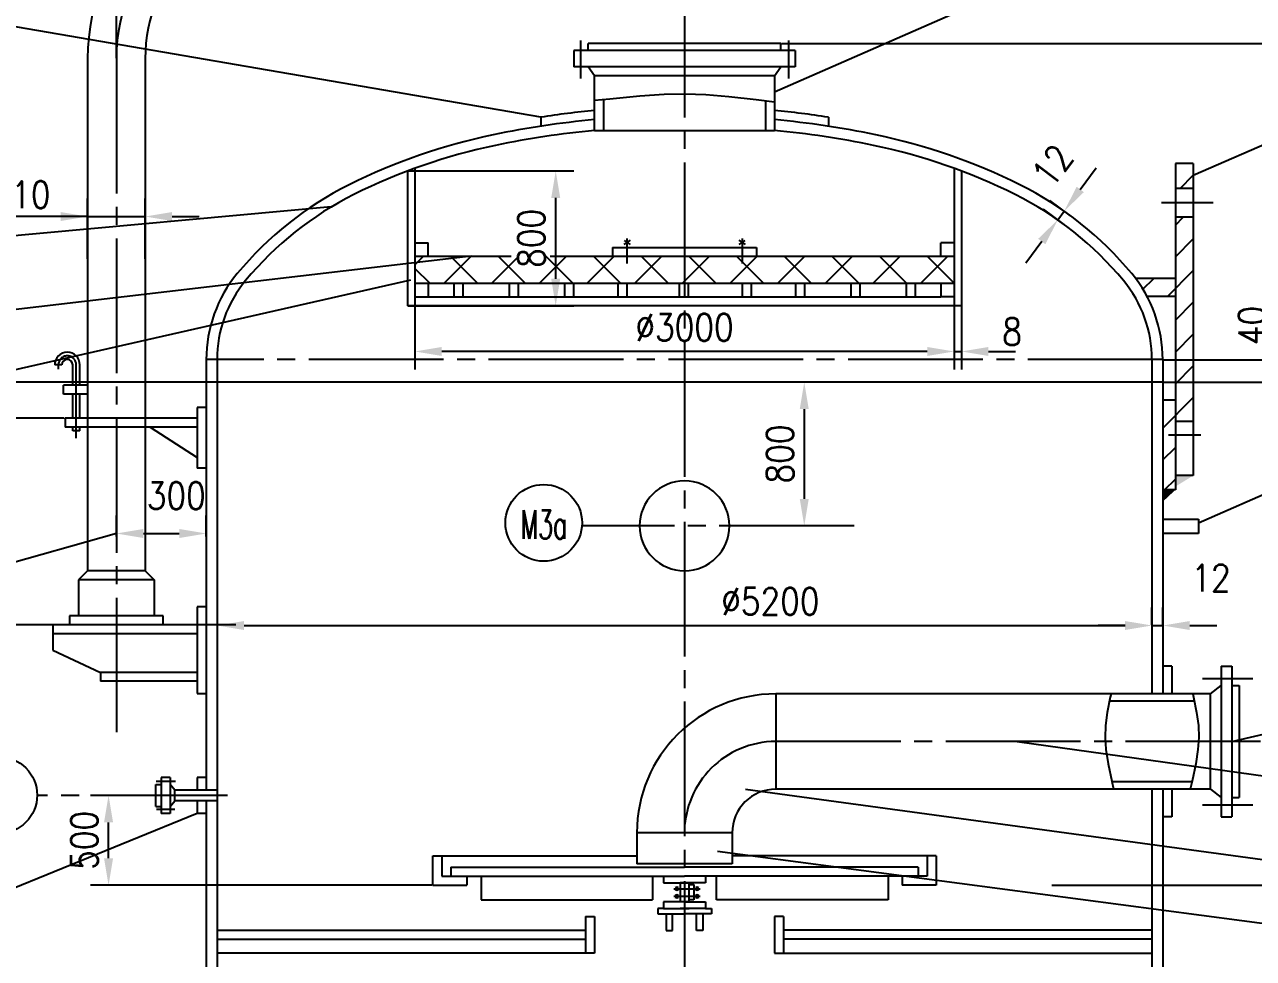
# Model space of a CAD drawing. Extents: x -42 to 819, y -365 to 844.
# Drawn here: x 86.5 to 223.2, y 633.7 to 737.6 of the extents above; entities that cross this region are included whole.
import ezdxf
from ezdxf.enums import TextEntityAlignment as Align

# ---------------------------------------------------------------- set-up
doc = ezdxf.new("R2010")
doc.units = 0
doc.header["$MEASUREMENT"] = 0
doc.linetypes.add('CENTER', pattern=[20, 15, -1.5, 2, -1.5])
doc.layers.get('0').update_dxf_attribs({"linetype": 'CONTINUOUS'})
doc.layers.get('DEFPOINTS').update_dxf_attribs({"linetype": 'CONTINUOUS'})
for name, color, linetype in [('1', 2, 'CONTINUOUS'), ('2', 1, 'CONTINUOUS'), ('3', 3, 'CENTER'), ('DIM', 4, 'CONTINUOUS')]:
    doc.layers.add(name, color=color, linetype=linetype)
doc.styles.add('SBHZ', font='ROMANS', dxfattribs={"width": 0.85, "bigfont": 'SBTXT'})
doc.dimstyles.get("Standard").update_dxf_attribs({"dimtxt": 3, "dimasz": 3, "dimexe": 2, "dimexo": 0.0625, "dimgap": 1.2, "dimtad": 1, "dimdec": 4, "dimzin": 0, "dimdsep": 46, "dimtxsty": 'SBHZ', "dimcen": 0.09, "dimadec": 0, "dimazin": 0, "dimtfac": 1, "dimtdec": 4, "dimtmove": 2, "dimatfit": 3, "dimfxl": 0, "dimtolj": 1, "dimtzin": 0, "dimarcsym": 0})

# ---------------------------------------------------------------- blocks, each defined once
blk = doc.blocks.new('*D128')
at = {"color": 0, "linetype": 'ByBlock'}
for p, q in [((147.04, 735.5), (259.54, 735.5)), ((257.54, -209.76), (257.54, 732.5)), ((191.42, -212.76), (259.54, -212.76))]:
    blk.add_line(p, q, dxfattribs=at)
for points in [[(257.04, 732.5), (258.04, 732.5), (257.54, 735.5)], [(257.04, -209.76), (258.04, -209.76), (257.54, -212.76)]]:
    blk.add_solid(points, dxfattribs=at)
at = {"layer": 'DEFPOINTS', "color": 0, "linetype": 'ByBlock'}
for p in [(146.97, 735.5), (257.54, 735.5), (191.36, -212.76)]:
    blk.add_point(p, dxfattribs=at)
at = {"color": 0, "linetype": 'ByBlock', "insert": (254.84, 261.37), "char_height": 3, "attachment_point": 5, "rotation": 90, "style": 'SBHZ'}
blk.add_mtext('\\A1;~68300', dxfattribs=at)
blk = doc.blocks.new('*D74')
at = {"color": 0, "linetype": 'ByBlock'}
for p, q in [((267.62, 637.01), (330.8, 637.01)), ((328.8, -180.54), (328.8, 634.01)), ((267.62, -183.54), (330.8, -183.54))]:
    blk.add_line(p, q, dxfattribs=at)
for points in [[(328.3, 634.01), (329.3, 634.01), (328.8, 637.01)], [(328.3, -180.54), (329.3, -180.54), (328.8, -183.54)]]:
    blk.add_solid(points, dxfattribs=at)
at = {"layer": 'DEFPOINTS', "color": 0, "linetype": 'ByBlock'}
for p in [(267.56, 637.01), (328.8, 637.01), (267.56, -183.54)]:
    blk.add_point(p, dxfattribs=at)
at = {"color": 0, "linetype": 'ByBlock', "insert": (326.1, 226.74), "char_height": 3, "attachment_point": 5, "rotation": 90, "style": 'SBHZ'}
blk.add_mtext('\\A1;62100', dxfattribs=at)
blk = doc.blocks.new('*D113')
at = {"color": 0, "linetype": 'ByBlock'}
for p, q in [((84.26, 676.58), (84.26, 668.71)), ((188.26, 676.58), (188.26, 668.71)), ((87.26, 670.71), (185.26, 670.71))]:
    blk.add_line(p, q, dxfattribs=at)
for points in [[(87.26, 671.21), (87.26, 670.21), (84.26, 670.71)], [(185.26, 671.21), (185.26, 670.21), (188.26, 670.71)]]:
    blk.add_solid(points, dxfattribs=at)
at = {"layer": 'DEFPOINTS', "color": 0, "linetype": 'ByBlock'}
for p in [(84.26, 676.65), (188.26, 676.65), (188.26, 670.71)]:
    blk.add_point(p, dxfattribs=at)
at = {"color": 0, "linetype": 'ByBlock', "insert": (145.81, 673.41), "char_height": 3, "attachment_point": 5, "style": 'SBHZ'}
blk.add_mtext('\\A1;∅5200', dxfattribs=at)
blk = doc.blocks.new('*D87')
at = {"color": 0, "linetype": 'ByBlock'}
for p, q in [((145.34, 710.21), (127.62, 710.21)), ((129.62, 690.21), (129.62, 707.21)), ((144.05, 687.21), (127.62, 687.21))]:
    blk.add_line(p, q, dxfattribs=at)
for points in [[(129.12, 707.21), (130.12, 707.21), (129.62, 710.21)], [(129.12, 690.21), (130.12, 690.21), (129.62, 687.21)]]:
    blk.add_solid(points, dxfattribs=at)
at = {"layer": 'DEFPOINTS', "color": 0, "linetype": 'ByBlock'}
for p in [(129.62, 710.21), (145.4, 710.21), (144.11, 687.21)]:
    blk.add_point(p, dxfattribs=at)
at = {"color": 0, "linetype": 'ByBlock', "insert": (126.92, 698.71), "char_height": 3, "attachment_point": 5, "rotation": 90, "style": 'SBHZ'}
blk.add_mtext('\\A1;1250', dxfattribs=at)
blk = doc.blocks.new('*D86')
at = {"color": 0, "linetype": 'ByBlock'}
for p, q in [((129.62, 709.21), (129.62, 712.21)), ((162.46, 706.21), (127.62, 706.21)), ((129.62, 702.21), (129.62, 706.21)), ((129.62, 702.21), (129.62, 706.21)), ((124.96, 702.21), (131.62, 702.21)), ((129.62, 699.21), (129.62, 696.21))]:
    blk.add_line(p, q, dxfattribs=at)
for points in [[(129.12, 709.21), (130.12, 709.21), (129.62, 706.21)], [(129.12, 699.21), (130.12, 699.21), (129.62, 702.21)]]:
    blk.add_solid(points, dxfattribs=at)
at = {"layer": 'DEFPOINTS', "color": 0, "linetype": 'ByBlock'}
for p in [(129.62, 706.21), (162.52, 706.21), (124.89, 702.21)]:
    blk.add_point(p, dxfattribs=at)
at = {"color": 0, "linetype": 'ByBlock', "insert": (125.34, 709.3), "char_height": 3, "attachment_point": 5, "rotation": 90, "style": 'SBHZ'}
blk.add_mtext('\\A1;200', dxfattribs=at)
blk = doc.blocks.new('*D83')
at = {"color": 0, "linetype": 'ByBlock'}
for p, q in [((168.15, 770.21), (118.58, 770.21)), ((120.58, 690.21), (120.58, 767.21)), ((144.05, 687.21), (118.58, 687.21))]:
    blk.add_line(p, q, dxfattribs=at)
for points in [[(120.08, 767.21), (121.08, 767.21), (120.58, 770.21)], [(120.08, 690.21), (121.08, 690.21), (120.58, 687.21)]]:
    blk.add_solid(points, dxfattribs=at)
at = {"layer": 'DEFPOINTS', "color": 0, "linetype": 'ByBlock'}
for p in [(120.58, 770.21), (168.21, 770.21), (144.11, 687.21)]:
    blk.add_point(p, dxfattribs=at)
at = {"color": 0, "linetype": 'ByBlock', "insert": (117.88, 728.71), "char_height": 3, "attachment_point": 5, "rotation": 90, "style": 'SBHZ'}
blk.add_mtext('\\A1;4250', dxfattribs=at)
blk = doc.blocks.new('*D112')
at = {"color": 0, "linetype": 'ByBlock'}
for p, q in [((69.86, 711.51), (69.86, 718.23)), ((76.26, 711.51), (76.26, 718.23)), ((66.86, 716.23), (63.86, 716.23)), ((69.86, 716.23), (76.26, 716.23)), ((69.86, 716.23), (76.26, 716.23)), ((79.26, 716.23), (82.26, 716.23))]:
    blk.add_line(p, q, dxfattribs=at)
for points in [[(66.86, 716.73), (66.86, 715.73), (69.86, 716.23)], [(79.26, 716.73), (79.26, 715.73), (76.26, 716.23)]]:
    blk.add_solid(points, dxfattribs=at)
at = {"layer": 'DEFPOINTS', "color": 0, "linetype": 'ByBlock'}
for p in [(76.26, 716.23), (69.86, 711.45), (76.26, 711.45)]:
    blk.add_point(p, dxfattribs=at)
at = {"color": 0, "linetype": 'ByBlock', "insert": (58.08, 718.67), "char_height": 3, "attachment_point": 5, "style": 'SBHZ'}
blk.add_mtext('\\A1;∅219X10', dxfattribs=at)
blk = doc.blocks.new('*D123')
at = {"color": 0, "linetype": 'ByBlock'}
for p, q in [((73.02, 651.8), (70.19, 651.8)), ((72.19, 644.8), (72.19, 648.8)), ((108.2, 641.8), (70.19, 641.8))]:
    blk.add_line(p, q, dxfattribs=at)
for points in [[(71.69, 648.8), (72.69, 648.8), (72.19, 651.8)], [(71.69, 644.8), (72.69, 644.8), (72.19, 641.8)]]:
    blk.add_solid(points, dxfattribs=at)
at = {"layer": 'DEFPOINTS', "color": 0, "linetype": 'ByBlock'}
for p in [(72.19, 651.8), (73.08, 651.8), (108.26, 641.8)]:
    blk.add_point(p, dxfattribs=at)
at = {"color": 0, "linetype": 'ByBlock', "insert": (69.49, 646.8), "char_height": 3, "attachment_point": 5, "rotation": 90, "style": 'SBHZ'}
blk.add_mtext('\\A1;500', dxfattribs=at)
blk = doc.blocks.new('*D85')
at = {"color": 0, "linetype": 'ByBlock'}
for p, q in [((151.16, 689.04), (151.16, 691.36)), ((161.16, 689.04), (161.16, 691.36)), ((154.16, 689.36), (158.16, 689.36))]:
    blk.add_line(p, q, dxfattribs=at)
for points in [[(154.16, 689.86), (154.16, 688.86), (151.16, 689.36)], [(158.16, 689.86), (158.16, 688.86), (161.16, 689.36)]]:
    blk.add_solid(points, dxfattribs=at)
at = {"layer": 'DEFPOINTS', "color": 0, "linetype": 'ByBlock'}
for p in [(151.16, 688.98), (161.16, 689.36), (161.16, 688.98)]:
    blk.add_point(p, dxfattribs=at)
at = {"color": 0, "linetype": 'ByBlock', "insert": (157.82, 693.56), "char_height": 3, "attachment_point": 5, "style": 'SBHZ'}
blk.add_mtext('\\A1;300', dxfattribs=at)
blk = doc.blocks.new('*D84')
at = {"color": 0, "linetype": 'ByBlock'}
for p, q in [((151.16, 750.27), (151.16, 785.07)), ((191.16, 776.83), (191.16, 785.07)), ((154.16, 783.07), (188.16, 783.07))]:
    blk.add_line(p, q, dxfattribs=at)
for points in [[(154.16, 783.57), (154.16, 782.57), (151.16, 783.07)], [(188.16, 783.57), (188.16, 782.57), (191.16, 783.07)]]:
    blk.add_solid(points, dxfattribs=at)
at = {"layer": 'DEFPOINTS', "color": 0, "linetype": 'ByBlock'}
for p in [(191.16, 783.07), (191.16, 776.76), (151.16, 750.21)]:
    blk.add_point(p, dxfattribs=at)
at = {"color": 0, "linetype": 'ByBlock', "insert": (171.16, 785.77), "char_height": 3, "attachment_point": 5, "style": 'SBHZ'}
blk.add_mtext('\\A1;2000', dxfattribs=at)
blk = doc.blocks.new('*D73')
at = {"color": 0, "linetype": 'ByBlock'}
for p, q in [((204.83, 697.8), (260.08, 697.8)), ((258.08, 441.6), (258.08, 694.8)), ((204.83, 438.6), (260.08, 438.6))]:
    blk.add_line(p, q, dxfattribs=at)
for points in [[(257.58, 694.8), (258.58, 694.8), (258.08, 697.8)], [(257.58, 441.6), (258.58, 441.6), (258.08, 438.6)]]:
    blk.add_solid(points, dxfattribs=at)
at = {"layer": 'DEFPOINTS', "color": 0, "linetype": 'ByBlock'}
for p in [(204.77, 697.8), (258.08, 697.8), (204.77, 438.6)]:
    blk.add_point(p, dxfattribs=at)
at = {"color": 0, "linetype": 'ByBlock', "insert": (254.59, 568.2), "char_height": 3, "attachment_point": 5, "rotation": 90, "style": 'SBHZ'}
blk.add_mtext('\\A1;13000 (t=12)', dxfattribs=at)
blk = doc.blocks.new('*D126')
at = {"color": 0, "linetype": 'ByBlock'}
for p, q in [((177.12, 641.8), (216.92, 641.8)), ((214.92, 452.8), (214.92, 638.8)), ((164.32, 449.8), (216.92, 449.8))]:
    blk.add_line(p, q, dxfattribs=at)
for points in [[(214.42, 638.8), (215.42, 638.8), (214.92, 641.8)], [(214.42, 452.8), (215.42, 452.8), (214.92, 449.8)]]:
    blk.add_solid(points, dxfattribs=at)
at = {"layer": 'DEFPOINTS', "color": 0, "linetype": 'ByBlock'}
for p in [(177.06, 641.8), (214.92, 641.8), (164.26, 449.8)]:
    blk.add_point(p, dxfattribs=at)
at = {"color": 0, "linetype": 'ByBlock', "insert": (211.44, 545.8), "char_height": 3, "attachment_point": 5, "rotation": 90, "style": 'SBHZ'}
blk.add_mtext('\\A1;32X300(=9600)', dxfattribs=at)
blk = doc.blocks.new('*D98')
at = {"color": 0, "linetype": 'ByBlock'}
for p, q in [((203.57, 670.77), (203.57, 672.71)), ((204.77, 670.77), (204.77, 672.71)), ((200.57, 670.71), (197.57, 670.71)), ((203.57, 670.71), (204.77, 670.71)), ((203.57, 670.71), (204.77, 670.71)), ((207.77, 670.71), (210.77, 670.71))]:
    blk.add_line(p, q, dxfattribs=at)
for points in [[(200.57, 671.21), (200.57, 670.21), (203.57, 670.71)], [(207.77, 671.21), (207.77, 670.21), (204.77, 670.71)]]:
    blk.add_solid(points, dxfattribs=at)
at = {"layer": 'DEFPOINTS', "color": 0, "linetype": 'ByBlock'}
for p in [(203.57, 670.71), (204.77, 670.71), (204.77, 670.71)]:
    blk.add_point(p, dxfattribs=at)
at = {"color": 0, "linetype": 'ByBlock', "insert": (210.13, 676.01), "char_height": 3, "attachment_point": 5, "style": 'SBHZ'}
blk.add_mtext('\\A1;12', dxfattribs=at)
blk = doc.blocks.new('*D76')
at = {"color": 0, "linetype": 'ByBlock'}
for p, q in [((225.14, 674.71), (295.02, 674.71)), ((293.02, 640.01), (293.02, 671.71)), ((267.62, 637.01), (295.02, 637.01))]:
    blk.add_line(p, q, dxfattribs=at)
for points in [[(292.52, 671.71), (293.52, 671.71), (293.02, 674.71)], [(292.52, 640.01), (293.52, 640.01), (293.02, 637.01)]]:
    blk.add_solid(points, dxfattribs=at)
at = {"layer": 'DEFPOINTS', "color": 0, "linetype": 'ByBlock'}
for p in [(225.07, 674.71), (293.02, 674.71), (267.56, 637.01)]:
    blk.add_point(p, dxfattribs=at)
at = {"color": 0, "linetype": 'ByBlock', "insert": (290.32, 655.86), "char_height": 3, "attachment_point": 5, "rotation": 90, "style": 'SBHZ'}
blk.add_mtext('\\A1;1700', dxfattribs=at)
blk = doc.blocks.new('*D99')
at = {"color": 0, "linetype": 'ByBlock'}
for p, q in [((195.59, 719.24), (197.37, 721.65)), ((194.51, 716.31), (192.2, 718.02)), ((193.79, 715.35), (191.49, 717.05)), ((193.09, 715.86), (193.81, 716.83)), ((193.09, 715.86), (193.81, 716.83)), ((191.31, 713.45), (189.53, 711.04))]:
    blk.add_line(p, q, dxfattribs=at)
for points in [[(195.19, 719.54), (195.99, 718.94), (193.81, 716.83)], [(190.91, 713.75), (191.71, 713.15), (193.09, 715.86)]]:
    blk.add_solid(points, dxfattribs=at)
at = {"layer": 'DEFPOINTS', "color": 0, "linetype": 'ByBlock'}
for p in [(193.81, 716.83), (193.84, 715.31), (194.56, 716.27)]:
    blk.add_point(p, dxfattribs=at)
at = {"color": 0, "linetype": 'ByBlock', "insert": (192.53, 721.9), "char_height": 3, "attachment_point": 5, "rotation": 53.5146, "style": 'SBHZ'}
blk.add_mtext('\\A1;12', dxfattribs=at)
blk = doc.blocks.new('*D71')
at = {"color": 0, "linetype": 'ByBlock'}
for p, q in [((179.98, 697.8), (162.89, 697.8)), ((164.89, 694.8), (164.89, 684.8)), ((164.82, 681.8), (162.89, 681.8))]:
    blk.add_line(p, q, dxfattribs=at)
for points in [[(164.39, 694.8), (165.39, 694.8), (164.89, 697.8)], [(164.39, 684.8), (165.39, 684.8), (164.89, 681.8)]]:
    blk.add_solid(points, dxfattribs=at)
at = {"layer": 'DEFPOINTS', "color": 0, "linetype": 'ByBlock'}
for p in [(180.04, 697.8), (164.89, 681.8), (164.89, 681.8)]:
    blk.add_point(p, dxfattribs=at)
at = {"color": 0, "linetype": 'ByBlock', "insert": (162.19, 689.8), "char_height": 3, "attachment_point": 5, "rotation": 90, "style": 'SBHZ'}
blk.add_mtext('\\A1;800', dxfattribs=at)
blk = doc.blocks.new('*D72')
at = {"color": 0, "linetype": 'ByBlock'}
for p, q in [((267.62, 637.01), (295.02, 637.01)), ((293.02, 634.01), (293.02, 600.01)), ((292.96, 597.01), (291.02, 597.01))]:
    blk.add_line(p, q, dxfattribs=at)
for points in [[(292.52, 634.01), (293.52, 634.01), (293.02, 637.01)], [(292.52, 600.01), (293.52, 600.01), (293.02, 597.01)]]:
    blk.add_solid(points, dxfattribs=at)
at = {"layer": 'DEFPOINTS', "color": 0, "linetype": 'ByBlock'}
for p in [(267.56, 637.01), (293.02, 597.01), (293.02, 597.01)]:
    blk.add_point(p, dxfattribs=at)
at = {"color": 0, "linetype": 'ByBlock', "insert": (290.32, 617.01), "char_height": 3, "attachment_point": 5, "rotation": 90, "style": 'SBHZ'}
blk.add_mtext('\\A1;2000', dxfattribs=at)
blk = doc.blocks.new('*D70')
at = {"color": 0, "linetype": 'ByBlock'}
for p, q in [((289.11, 597.01), (295.02, 597.01)), ((293.02, 584.01), (293.02, 594.01)), ((266.42, 581.01), (295.02, 581.01))]:
    blk.add_line(p, q, dxfattribs=at)
for points in [[(292.52, 594.01), (293.52, 594.01), (293.02, 597.01)], [(292.52, 584.01), (293.52, 584.01), (293.02, 581.01)]]:
    blk.add_solid(points, dxfattribs=at)
at = {"layer": 'DEFPOINTS', "color": 0, "linetype": 'ByBlock'}
for p in [(289.04, 597.01), (293.02, 597.01), (266.36, 581.01)]:
    blk.add_point(p, dxfattribs=at)
at = {"color": 0, "linetype": 'ByBlock', "insert": (290.32, 589.01), "char_height": 3, "attachment_point": 5, "rotation": 90, "style": 'SBHZ'}
blk.add_mtext('\\A1;800', dxfattribs=at)
blk = doc.blocks.new('*D75')
at = {"color": 0, "linetype": 'ByBlock'}
for p, q in [((280.44, 642.51), (280.44, 645.51)), ((267.62, 639.51), (282.44, 639.51)), ((280.44, 637.01), (280.44, 639.51)), ((280.44, 637.01), (280.44, 639.51)), ((267.62, 637.01), (282.44, 637.01)), ((280.44, 634.01), (280.44, 631.01))]:
    blk.add_line(p, q, dxfattribs=at)
for points in [[(279.94, 642.51), (280.94, 642.51), (280.44, 639.51)], [(279.94, 634.01), (280.94, 634.01), (280.44, 637.01)]]:
    blk.add_solid(points, dxfattribs=at)
at = {"layer": 'DEFPOINTS', "color": 0, "linetype": 'ByBlock'}
for p in [(267.56, 639.51), (280.44, 639.51), (267.56, 637.01)]:
    blk.add_point(p, dxfattribs=at)
at = {"color": 0, "linetype": 'ByBlock', "insert": (277.49, 643.31), "char_height": 3, "attachment_point": 5, "rotation": 90, "style": 'SBHZ'}
blk.add_mtext('\\A1;40', dxfattribs=at)
blk = doc.blocks.new('*D114')
at = {"color": 0, "linetype": 'ByBlock'}
for p, q in [((106.26, 706.24), (106.26, 699.21)), ((166.26, 706.24), (166.26, 699.21)), ((163.26, 701.21), (109.26, 701.21))]:
    blk.add_line(p, q, dxfattribs=at)
for points in [[(109.26, 701.71), (109.26, 700.71), (106.26, 701.21)], [(163.26, 701.71), (163.26, 700.71), (166.26, 701.21)]]:
    blk.add_solid(points, dxfattribs=at)
at = {"layer": 'DEFPOINTS', "color": 0, "linetype": 'ByBlock'}
for p in [(106.26, 706.3), (166.26, 706.3), (106.26, 701.21)]:
    blk.add_point(p, dxfattribs=at)
at = {"color": 0, "linetype": 'ByBlock', "insert": (136.26, 703.91), "char_height": 3, "attachment_point": 5, "style": 'SBHZ'}
blk.add_mtext('\\A1;∅3000', dxfattribs=at)
blk = doc.blocks.new('*D115')
at = {"color": 0, "linetype": 'ByBlock'}
for p, q in [((166.26, 706.24), (166.26, 699.21)), ((167.06, 706.24), (167.06, 699.21)), ((163.26, 701.21), (160.26, 701.21)), ((166.26, 701.21), (167.06, 701.21)), ((166.26, 701.21), (167.06, 701.21)), ((170.06, 701.21), (173.06, 701.21))]:
    blk.add_line(p, q, dxfattribs=at)
for points in [[(163.26, 701.71), (163.26, 700.71), (166.26, 701.21)], [(170.06, 701.71), (170.06, 700.71), (167.06, 701.21)]]:
    blk.add_solid(points, dxfattribs=at)
at = {"layer": 'DEFPOINTS', "color": 0, "linetype": 'ByBlock'}
for p in [(166.26, 706.3), (167.06, 706.3), (167.06, 701.21)]:
    blk.add_point(p, dxfattribs=at)
at = {"color": 0, "linetype": 'ByBlock', "insert": (172.7, 703.4), "char_height": 3, "attachment_point": 5, "style": 'SBHZ'}
blk.add_mtext('\\A1;8', dxfattribs=at)
blk = doc.blocks.new('*D121')
at = {"color": 0, "linetype": 'ByBlock'}
for p, q in [((105.52, 721.3), (123.93, 721.3)), ((121.93, 709.3), (121.93, 718.3)), ((105.52, 706.3), (123.93, 706.3))]:
    blk.add_line(p, q, dxfattribs=at)
for points in [[(121.43, 718.3), (122.43, 718.3), (121.93, 721.3)], [(121.43, 709.3), (122.43, 709.3), (121.93, 706.3)]]:
    blk.add_solid(points, dxfattribs=at)
at = {"layer": 'DEFPOINTS', "color": 0, "linetype": 'ByBlock'}
for p in [(105.46, 721.3), (121.93, 721.3), (105.46, 706.3)]:
    blk.add_point(p, dxfattribs=at)
at = {"color": 0, "linetype": 'ByBlock', "insert": (119.23, 713.8), "char_height": 3, "attachment_point": 5, "rotation": 90, "style": 'SBHZ'}
blk.add_mtext('\\A1;800', dxfattribs=at)

msp = doc.modelspace()

# ---------------------------------------------------------------- hatches: boundary and pattern name
at = {"layer": '1'}
h = msp.add_hatch(dxfattribs=at)
h.set_pattern_fill('ANSI31', color=256, scale=20, style=0)
h.set_pattern_definition([(45, (8.347, 0), (-1.767767, 1.767767), [])])
h.paths.add_polyline_path([(210.08774, 709.3404, -0.039573336), (211.36241, 707.3404), (214.51628, 707.3404), (214.51628, 709.3404)])
h.paths.add_polyline_path([(216.51628, 716.1404), (214.51628, 716.1404), (214.51628, 693.4004), (216.51628, 693.4004)])
h.paths.add_polyline_path([(216.51628, 722.1404), (214.51628, 722.1404), (214.51628, 719.3404), (216.51628, 719.3404)])
h.paths.add_polyline_path([(214.51628, 695.8004), (213.11628, 695.8004), (213.11628, 685.8004), (214.51628, 685.8004)])
h = msp.add_hatch(dxfattribs=at)
h.set_pattern_fill('ANSI37', color=256, scale=30, style=0)
h.set_pattern_definition([(45, (23.6575, 0), (-2.65165, 2.65165), []), (135, (23.6575, 0), (-2.65165, -2.65165), [])])
h.paths.add_polyline_path([(189.91628, 708.8004), (189.91628, 711.8004), (159.91628, 711.8004), (159.91628, 708.8004)])
h.paths.add_polyline_path([(159.91628, 708.8004), (159.91628, 711.8004), (129.91628, 711.8004), (129.91628, 708.8004)])

# ---------------------------------------------------------------- linework, layer by layer
for p, q in [((169.91628, 730.11602), (215.82016, 750.20674)), ((216.51628, 720.82177), (283.65595, 750.20674)), ((143.91628, 727.28472), (41.18825, 744.9335)), ((120.62173, 717.29844), (40.95548, 710.00994)), ((136.18494, 711.8004), (40.95548, 700.66776)), ((217.07969, 682.1506), (283.65595, 711.28898)), ((129.44169, 709.13762), (40.95548, 689.09598)), ((96.71628, 680.94677), (40.95548, 665.2684)), ((220.81628, 657.8004), (283.65595, 672.63599)), ((196.90518, 657.8004), (283.65595, 645.64841)), ((166.71694, 652.5004), (283.65595, 636.59023)), ((105.71628, 649.8004), (40.71337, 623.27253)), ((163.60121, 645.60542), (283.65595, 629.69526))]:
    msp.add_line(p, q, dxfattribs=at)
at = {"layer": '2'}
for p, q in [((170.63038, 735.5004), (149.20217, 735.5004)), ((149.20217, 734.7004), (149.20217, 735.5004)), ((170.63038, 734.7004), (170.63038, 735.5004)), ((172.21628, 734.7004), (147.61628, 734.7004)), ((147.61628, 734.7004), (147.61628, 732.9004)), ((172.21628, 734.7004), (172.21628, 732.9004)), ((93.51628, 733.80044), (93.51628, 689.8004)), ((99.91628, 733.80044), (99.91628, 689.8004)), ((172.21628, 732.9004), (147.61628, 732.9004)), ((149.91628, 731.9004), (149.20217, 732.9004)), ((169.91628, 731.9004), (170.63038, 732.9004)), ((169.91628, 731.9004), (149.91628, 731.9004)), ((149.91628, 725.81711), (149.91628, 731.9004)), ((169.91628, 731.9004), (169.91628, 725.81711)), ((150.91628, 729.23139), (150.91628, 725.81711)), ((168.91628, 729.07965), (168.91628, 725.81711)), ((143.91628, 727.28472), (143.91628, 726.27299)), ((175.91628, 727.28472), (175.91628, 726.27299)), ((149.91628, 725.81711), (169.91628, 725.81711)), ((214.51628, 722.1404), (214.51628, 685.8004)), ((216.51628, 722.1404), (214.51628, 722.1404)), ((216.51628, 722.1404), (216.51628, 687.4004)), ((129.11628, 721.3012), (129.11628, 706.3004)), ((129.91628, 721.59846), (129.91628, 706.3004)), ((189.91628, 721.59846), (189.91628, 706.3004)), ((190.71628, 721.3012), (190.71628, 706.3004)), ((216.51628, 719.3404), (214.51628, 719.3404)), ((216.51628, 716.1404), (214.51628, 716.1404)), ((129.91628, 714.83856), (129.91628, 706.83856)), ((129.91628, 714.3004), (129.91628, 706.3004)), ((153.88058, 713.61151), (153.17589, 713.13079)), ((165.95197, 713.61151), (166.65667, 713.13079)), ((189.91628, 714.3004), (189.91628, 706.3004)), ((129.91628, 713.3004), (131.41628, 713.3004)), ((131.41628, 711.8004), (131.41628, 713.3004)), ((151.91628, 712.8004), (151.91628, 711.8004)), ((151.91628, 712.8004), (167.91628, 712.8004)), ((153.19308, 713.54283), (153.88058, 713.13079)), ((166.63948, 713.54283), (165.95197, 713.13079)), ((167.91628, 712.8004), (167.91628, 711.8004)), ((188.41628, 711.8004), (188.41628, 713.3004)), ((189.91628, 713.3004), (188.41628, 713.3004)), ((129.91628, 711.8004), (140.64158, 711.8004)), ((144.97313, 711.8004), (189.91628, 711.8004)), ((129.91628, 708.8004), (189.91628, 708.8004)), ((131.41628, 708.8004), (131.41628, 707.3004)), ((134.25766, 708.8004), (134.25766, 707.3004)), ((135.25766, 708.8004), (135.25766, 707.3004)), ((140.41628, 708.8004), (140.41628, 707.3004)), ((141.41628, 708.8004), (141.41628, 707.3004)), ((146.57489, 708.8004), (146.57489, 707.3004)), ((147.57489, 708.8004), (147.57489, 707.3004)), ((152.51355, 708.8004), (152.51355, 707.3004)), ((153.51355, 708.8004), (153.51355, 707.3004)), ((159.33201, 708.8004), (159.33201, 707.3004)), ((160.33201, 708.8004), (160.33201, 707.3004)), ((166.319, 708.8004), (166.319, 707.3004)), ((167.319, 708.8004), (167.319, 707.3004)), ((172.25766, 708.8004), (172.25766, 707.3004)), ((173.25766, 708.8004), (173.25766, 707.3004)), ((178.41628, 708.8004), (178.41628, 707.3004)), ((179.41628, 708.8004), (179.41628, 707.3004)), ((184.57489, 708.8004), (184.57489, 707.3004)), ((185.57489, 708.8004), (185.57489, 707.3004)), ((188.41628, 708.8004), (188.41628, 707.3004)), ((214.51628, 709.3404), (210.08774, 709.3404)), ((129.91628, 707.3004), (131.41628, 707.3004)), ((131.41628, 707.3004), (188.41628, 707.3004)), ((189.91628, 707.3004), (188.41628, 707.3004)), ((214.51628, 707.3404), (211.36241, 707.3404)), ((190.71628, 706.3004), (129.11628, 706.3004)), ((106.71628, 700.3004), (106.71628, 652.4004)), ((107.91628, 700.3004), (107.91628, 404.6004)), ((211.91628, 700.3004), (211.91628, 663.1004)), ((213.11628, 700.3004), (213.11628, 663.1004)), ((90.65747, 699.71875), (89.85747, 699.71875)), ((91.85747, 697.46446), (91.85747, 699.71875)), ((92.65747, 697.46446), (92.65747, 699.71875)), ((93.51628, 697.46446), (90.82418, 697.46446)), ((90.82418, 696.46446), (90.82418, 697.46446)), ((213.11628, 697.8004), (106.71628, 697.8004)), ((93.51628, 696.46446), (90.82418, 696.46446)), ((91.85747, 693.8004), (91.85747, 696.46446)), ((92.65747, 693.8004), (92.65747, 696.46446)), ((214.51628, 695.8004), (213.11628, 695.8004)), ((106.71628, 694.96741), (105.71628, 694.96741)), ((105.71628, 694.96741), (105.71628, 688.21849)), ((105.71628, 693.8004), (91.01628, 693.8004)), ((91.01628, 693.8004), (91.01628, 692.8004)), ((216.51628, 693.4004), (214.51628, 693.4004)), ((105.71628, 692.8004), (91.01628, 692.8004)), ((91.85747, 692.36271), (91.85747, 692.8004)), ((92.66211, 692.36271), (91.85747, 692.36271)), ((92.65747, 692.36271), (92.65747, 692.8004)), ((93.51628, 692.8004), (93.51628, 676.8004)), ((99.91628, 692.8004), (99.91628, 676.8004)), ((100.48833, 692.8004), (105.71628, 689.39201)), ((106.71628, 688.21849), (105.71628, 688.21849)), ((216.51628, 687.4004), (214.51628, 687.4004)), ((214.51628, 685.8004), (213.11628, 685.8004)), ((213.11628, 682.53134), (217.07969, 682.53134)), ((217.07969, 682.53134), (217.07969, 680.94304)), ((217.07969, 680.94304), (213.11628, 680.94304)), ((93.51628, 676.8004), (92.51628, 675.8004)), ((99.91628, 676.8004), (93.51628, 676.8004)), ((99.91628, 676.8004), (100.91628, 675.8004)), ((100.91628, 675.8004), (92.51628, 675.8004)), ((92.51628, 675.8004), (92.51628, 671.8004)), ((100.91628, 675.8004), (100.91628, 671.8004)), ((106.71628, 672.8004), (105.71628, 672.8004)), ((105.71628, 672.8004), (105.71628, 663.13913)), ((101.91628, 671.8004), (91.51628, 671.8004)), ((91.51628, 671.8004), (91.51628, 670.8004)), ((101.91628, 670.8004), (101.91628, 671.8004)), ((105.71628, 670.8004), (89.66334, 670.8004)), ((89.66334, 670.8004), (89.66334, 667.97977)), ((105.71628, 669.8004), (89.66334, 669.8004)), ((89.66334, 667.97977), (94.95808, 665.49901)), ((214.11628, 666.2004), (213.11628, 666.2004)), ((214.11628, 666.2004), (214.11628, 663.1004)), ((219.61628, 666.2004), (220.81628, 666.2004)), ((219.61628, 666.2004), (219.61628, 649.4004)), ((220.81628, 666.2004), (220.81628, 649.4004)), ((94.95808, 665.49901), (94.95808, 664.49901)), ((105.71628, 665.49901), (94.95808, 665.49901)), ((105.71628, 664.49901), (94.95808, 664.49901)), ((105.71628, 663.13913), (106.71628, 663.13913)), ((218.41628, 663.1004), (170.07628, 663.1004)), ((170.07628, 663.1004), (170.07628, 652.5004)), ((218.41628, 663.1004), (219.61628, 664.03556)), ((218.41628, 652.5004), (218.41628, 663.1004)), ((220.81628, 664.03556), (221.61628, 664.03556)), ((221.61628, 664.03556), (221.61628, 651.56524)), ((216.63696, 662.3004), (207.1956, 662.3004)), ((102.71628, 653.8004), (101.71628, 653.8004)), ((101.71628, 653.8004), (101.71628, 649.8004)), ((102.71628, 653.8004), (102.71628, 649.8004)), ((106.71628, 653.8004), (105.71628, 653.8004)), ((105.71628, 653.8004), (105.71628, 652.4004)), ((101.11628, 650.57544), (101.11628, 653.02536)), ((101.11628, 653.02536), (101.71628, 653.02536)), ((103.20426, 652.4004), (102.71628, 653.02536)), ((103.20426, 651.2004), (103.20426, 652.4004)), ((107.91628, 652.4004), (103.20426, 652.4004)), ((218.41628, 652.5004), (170.07628, 652.5004)), ((216.3616, 653.3004), (207.47095, 653.3004)), ((211.91628, 652.5004), (211.91628, 430.9004)), ((213.11628, 652.5004), (213.11628, 430.9004)), ((214.11628, 652.5004), (214.11628, 649.4004)), ((218.41628, 652.5004), (219.61628, 651.56524)), ((102.71628, 650.57544), (103.20426, 651.2004)), ((107.91628, 651.2004), (103.20426, 651.2004)), ((105.71628, 651.2004), (105.71628, 649.8004)), ((106.71628, 651.2004), (106.71628, 404.6004)), ((220.81628, 651.56524), (221.61628, 651.56524)), ((101.11628, 650.57544), (101.71628, 650.57544)), ((102.71628, 649.8004), (101.71628, 649.8004)), ((106.71628, 649.8004), (105.71628, 649.8004)), ((214.11628, 649.4004), (213.11628, 649.4004)), ((219.61628, 649.4004), (220.81628, 649.4004)), ((165.21628, 647.6404), (154.61628, 647.6404)), ((154.61628, 647.6404), (154.61628, 644.2004)), ((165.21628, 647.6404), (165.21628, 644.2004)), ((131.91628, 641.8004), (131.91628, 645.06372)), ((131.91628, 645.06372), (154.61628, 645.06372)), ((132.91628, 645.06372), (132.91628, 642.8004)), ((165.21628, 644.2004), (154.61628, 644.2004)), ((187.91628, 645.06372), (165.21628, 645.06372)), ((186.91628, 645.06372), (186.91628, 642.8004)), ((187.91628, 645.06372), (187.91628, 641.8004)), ((132.91628, 642.8004), (159.91628, 642.8004)), ((133.91628, 643.8004), (159.91628, 643.8004)), ((133.91628, 643.8004), (133.91628, 642.8004)), ((135.71317, 642.8004), (135.71317, 641.8004)), ((137.28068, 642.8004), (137.28068, 640.19548)), ((156.34099, 642.8004), (156.34099, 640.19548)), ((157.59145, 642.8004), (157.59145, 642.09003)), ((185.91628, 643.8004), (159.91628, 643.8004)), ((186.91628, 642.8004), (159.91628, 642.8004)), ((162.2411, 642.8004), (162.2411, 642.09003)), ((163.49157, 640.19548), (163.49157, 642.8004)), ((182.55187, 642.8004), (182.55187, 640.19548)), ((184.11938, 642.8004), (184.11938, 641.8004)), ((185.91628, 643.8004), (185.91628, 642.8004)), ((131.91628, 641.8004), (135.71317, 641.8004)), ((157.59145, 642.09003), (160.41628, 642.09003)), ((159.19131, 641.65307), (158.92489, 641.19161)), ((158.92489, 641.65307), (159.19131, 641.19161)), ((162.2411, 642.09003), (159.41628, 642.09003)), ((159.43464, 642.09003), (159.43464, 639.94291)), ((160.39791, 642.09003), (160.39791, 639.94291)), ((160.39791, 641.87526), (160.93707, 641.87526)), ((160.93707, 641.87526), (160.93707, 640.1968)), ((161.17032, 641.65307), (161.43675, 641.19161)), ((161.43675, 641.65307), (161.17032, 641.19161)), ((187.91628, 641.8004), (184.11938, 641.8004)), ((137.28068, 640.19548), (156.34099, 640.19548)), ((160.41628, 639.94291), (157.59145, 639.94291)), ((157.59145, 639.94291), (157.59145, 639.23254)), ((158.92489, 640.80718), (159.19131, 640.34572)), ((159.19131, 640.80718), (158.92489, 640.34572)), ((159.91628, 639.94291), (162.2411, 639.94291)), ((160.93707, 640.1968), (160.39791, 640.1968)), ((161.43675, 640.80718), (161.17032, 640.34572)), ((161.17032, 640.80718), (161.43675, 640.34572)), ((162.2411, 639.94291), (162.2411, 639.23254)), ((182.55187, 640.19548), (163.49157, 640.19548)), ((157.59145, 639.23254), (156.93146, 639.23254)), ((156.93146, 639.23254), (156.93146, 638.6227)), ((156.93146, 638.6227), (159.91628, 638.6227)), ((157.59145, 639.23254), (160.41628, 639.23254)), ((157.87975, 638.6227), (157.87975, 636.76307)), ((158.59061, 636.76307), (158.59061, 638.6227)), ((162.2411, 639.23254), (159.41628, 639.23254)), ((162.90109, 638.6227), (159.91628, 638.6227)), ((161.24195, 636.76307), (161.24195, 638.6227)), ((161.9528, 638.6227), (161.9528, 636.76307)), ((162.2411, 639.23254), (162.90109, 639.23254)), ((162.90109, 639.23254), (162.90109, 638.6227)), ((148.91628, 638.31051), (148.91628, 634.25379)), ((148.91628, 638.31051), (149.91628, 638.31051)), ((149.91628, 638.31051), (149.91628, 635.8004)), ((170.91628, 638.31051), (169.91628, 638.31051)), ((169.91628, 638.31051), (169.91628, 635.8004)), ((170.91628, 638.31051), (170.91628, 634.25379)), ((107.91628, 636.8004), (148.91628, 636.8004)), ((107.91628, 635.8004), (148.91628, 635.8004)), ((149.91628, 635.8004), (149.91628, 634.25379)), ((157.87975, 636.76307), (158.59061, 636.76307)), ((161.9528, 636.76307), (161.24195, 636.76307)), ((169.91628, 635.8004), (169.91628, 634.25379)), ((211.91628, 636.8004), (170.91628, 636.8004)), ((211.91628, 635.8004), (170.91628, 635.8004)), ((149.91628, 634.25379), (107.91628, 634.25379)), ((169.91628, 634.25379), (211.91628, 634.25379))]:
    msp.add_line(p, q, dxfattribs=at)
for centre, radius, start, end in [((116.71628, 733.80044), 23.2, 90, 180), ((116.71628, 733.80044), 16.8, 90, 180), ((159.91628, 622.60174), 105.89866, 95.4185078, 98.6899735), ((159.91628, 622.60174), 105.89866, 81.3100265, 84.5814922), ((159.91628, 622.60174), 104.89866, 95.4703193, 101.7009195), ((159.91628, 622.60174), 104.89866, 78.2990805, 84.5296807), ((151.94565, 661.08732), 65.59636, 101.7009195, 116.5650512), ((159.91628, 622.60174), 103.69866, 95.5338182, 101.7009195), ((159.91628, 622.60174), 103.69866, 78.2990805, 84.4661818), ((167.8869, 661.08732), 65.59636, 63.4349488, 78.2990805), ((151.94565, 661.08732), 64.39636, 101.7009195, 116.5650512), ((167.8869, 661.08732), 64.39636, 63.4349488, 78.2990805), ((139.84622, 685.28619), 38.5412, 116.5650512, 140.3607278), ((179.98634, 685.28619), 38.5412, 39.6392722, 63.4349488), ((139.84622, 685.28619), 37.3412, 116.5650512, 140.3607278), ((179.98634, 685.28619), 37.3412, 39.6392722, 63.4349488), ((121.72246, 700.3004), 15.00619, 140.3607278, 180), ((198.11009, 700.3004), 15.00619, 0, 39.6392722), ((121.72246, 700.3004), 13.80619, 140.3607278, 180), ((198.11009, 700.3004), 13.80619, 0, 39.6392722), ((91.25747, 699.71875), 1.4, 0, 180), ((91.25747, 699.71875), 0.6, 0, 180), ((159.91628, 681.8004), 5, 0, 180), ((159.91628, 681.8004), 5, 180, 0), ((170.07628, 647.6404), 15.46, 90, 180), ((170.07628, 647.6404), 4.86, 90, 180)]:
    msp.add_arc(centre, radius, start, end, dxfattribs=at)
for points in [[(216.51628, 687.4004), (214.51628, 687.4004), (214.51628, 686.17269)], [(214.51628, 685.8004), (213.11628, 685.8004), (213.11628, 684.48944)]]:
    msp.add_solid(points, dxfattribs=at)
at = {"layer": '3'}
for p, q in [((159.91628, 742.25197), (159.91628, -128.75833)), ((148.34907, 735.82046), (148.34907, 731.57584)), ((171.48348, 735.82046), (171.48348, 731.57584)), ((96.71628, 733.80044), (96.71628, 658.85897)), ((218.71859, 717.7404), (212.97602, 717.7404)), ((153.50546, 713.78917), (153.50546, 710.99534)), ((166.32709, 713.78917), (166.32709, 710.99534)), ((213.11628, 700.3004), (106.71628, 700.3004)), ((90.25747, 699.71875), (90.25747, 699.2328)), ((92.25747, 691.55877), (92.25747, 699.71875)), ((217.36072, 691.9004), (213.73815, 691.9004)), ((178.78777, 681.8004), (148.50886, 681.8004)), ((110.00204, 670.8004), (87.89514, 670.8004)), ((217.54554, 664.83239), (223.12964, 664.83239)), ((243.97262, 657.8004), (170.07628, 657.8004)), ((101.13978, 653.38399), (103.29402, 653.38399)), ((109.0641, 651.8004), (87.90059, 651.8004)), ((217.54554, 650.76841), (223.12964, 650.76841)), ((101.16222, 650.26836), (103.20426, 650.26836)), ((158.73828, 641.42234), (161.65001, 641.42234)), ((158.73828, 640.57645), (161.65001, 640.57645))]:
    msp.add_line(p, q, dxfattribs=at)
for centre, radius, start in [((116.71628, 733.80044), 20, 90), ((91.25747, 699.71875), 1, 360), ((170.07628, 647.6404), 10.16, 90)]:
    msp.add_arc(centre, radius, start, 180, dxfattribs=at)
at = {"layer": 'DIM'}
msp.add_line((93.51628, 716.23208), (70.92012, 716.23208), dxfattribs=at)
for points in [[(169.91628, 728.95162), (167.87254, 729.21327), (164.82974, 729.56622), (162.30024, 729.78193), (159.99868, 729.86198), (157.63974, 729.80799), (154.93808, 729.62154), (151.60836, 729.30423), (149.91628, 729.12614)], [(207.35961, 663.1004), (207.2814, 662.74169), (206.94628, 661.01825), (206.75258, 659.57932), (206.70329, 658.26075), (206.80138, 656.89842), (207.04986, 655.32818), (207.4517, 653.38589), (207.65113, 652.5004)], [(216.47294, 663.1004), (216.55115, 662.74169), (216.88627, 661.01825), (217.07997, 659.57932), (217.12927, 658.26075), (217.03117, 656.89842), (216.78269, 655.32818), (216.38085, 653.38589), (216.18142, 652.5004)]]:
    msp.add_lwpolyline(points, dxfattribs=at)
for centre, radius in [((144.25538, 682.13546), 4.26666), ((83.63408, 651.83642), 4.26667)]:
    msp.add_circle(centre, radius, dxfattribs=at)

# ---------------------------------------------------------------- texts
at = {"layer": 'DIM', "style": 'SBHZ', "width": 0.6}
msp.add_text('M3a', height=3.199992, dxfattribs=at).set_placement((144.25538, 680.35107), align=Align.CENTER)

# ---------------------------------------------------------------- dimensions: what is measured, and where the dimension line sits
at = {"layer": '1'}
for base, p1, p2, text, picture, middle in [((281.20047, 735.5004), (215.01628, -212.75833), (170.63038, 735.5004), '~68300', '*D128', (278.50047, 261.37104)), ((145.5924, 721.3012), (129.11628, 706.3004), (129.11628, 721.3012), '800', '*D121', (142.8924, 713.8008))]:
    dim = msp.add_linear_dim(base=base, p1=p1, p2=p2, angle=90, text=text, dimstyle='Standard', dxfattribs=at)
    dim.commit()
    dim.dimension.update_dxf_attribs({"geometry": picture, "text_midpoint": middle, "insert": (23.65753, 0)})
dim = msp.add_linear_dim(base=(129.91628, 701.21092), p1=(189.91628, 706.3004), p2=(129.91628, 706.3004), text='%%c3000', dimstyle='Standard', dxfattribs=at)
dim.commit()
dim.dimension.update_dxf_attribs({"geometry": '*D114', "text_midpoint": (159.91628, 703.91092), "insert": (23.65753, 0)})
dim = msp.add_linear_dim(base=(190.71628, 701.21092), p1=(189.91628, 706.3004), p2=(190.71628, 706.3004), text='8', dimstyle='Standard', dxfattribs=at)
dim.commit()
dim.dimension.update_dxf_attribs({"geometry": '*D115', "text_midpoint": (196.35671, 703.39622), "dimtype": 160, "insert": (23.65753, 0)})
at = {"layer": 'DIM'}
dim = msp.add_linear_dim(base=(136.71628, 766.65988), p1=(96.71628, 733.80044), p2=(136.71628, 760.3538), text='2000', dimstyle='Standard', dxfattribs=at)
dim.commit()
dim.dimension.update_dxf_attribs({"geometry": '*D84', "text_midpoint": (116.71628, 769.35988), "insert": (-54.44438, -16.40891)})
for base, p1, p2, angle, text, picture, middle, set_off in [((66.13095, 753.80044), (89.66334, 670.8004), (113.76927, 753.80044), 270, '4250', '*D83', (63.43095, 712.30042), (-54.44438, -16.40891)), ((238.58001, 735.5004), (213.11628, 697.8004), (170.63038, 735.5004), 90, '1700', '*D76', (235.88001, 716.6504), (-54.44438, 60.78555)), ((173.23369, 681.8004), (188.3887, 697.8004), (173.23369, 681.8004), 90, '800', '*D71', (170.53369, 689.8004), (8.34692, 0)), ((274.35789, 697.8004), (213.11628, -122.75833), (213.11628, 697.8004), 90, '62100', '*D74', (271.65789, 287.52104), (-54.44438, 60.78555)), ((266.42466, 697.8004), (213.11628, 438.6004), (213.11628, 697.8004), 90, '13000 (t=12)', '*D73', (262.93895, 568.2004), (8.34692, 0)), ((238.58001, 657.8004), (213.11628, 697.8004), (238.58001, 657.8004), 90, '2000', '*D72', (235.88001, 677.8004), (-54.44438, 60.78555)), ((75.17411, 693.8004), (89.66334, 670.8004), (90.95378, 693.8004), 270, '1250', '*D87', (72.47411, 682.3004), (-54.44438, -16.40891)), ((238.58001, 657.8004), (211.91628, 641.8004), (234.59966, 657.8004), 90, '800', '*D70', (235.88001, 649.8004), (-54.44438, 60.78555)), ((95.85016, 651.8004), (131.91628, 641.8004), (96.74016, 651.8004), 90, '500', '*D123', (93.15016, 646.8004), (23.65753, 0)), ((238.58001, 641.8004), (187.91628, 449.8004), (200.71628, 641.8004), 90, '32X300(=9600)', '*D126', (235.09429, 545.8004), (23.65753, 0))]:
    dim = msp.add_linear_dim(base=base, p1=p1, p2=p2, angle=angle, text=text, dimstyle='Standard', dxfattribs=at)
    dim.commit()
    dim.dimension.update_dxf_attribs({"geometry": picture, "text_midpoint": middle, "insert": set_off})
for base, p1, p2, angle, text, picture, middle, dimtype, set_off in [((202.15359, 716.82835), (202.19009, 715.30883), (202.90363, 716.27364), 53.5145924, '12', '*D99', (200.87649, 721.89624), 129, (8.34692, 0)), ((225.99171, 700.3004), (213.11628, 697.8004), (213.11628, 700.3004), 90, '40', '*D75', (223.04388, 704.09484), 128, (-54.44438, 60.78555)), ((75.17411, 697.80043), (70.4503, 693.8004), (108.0745, 697.80043), 270, '200', '*D86', (70.89594, 700.89589), 128, (-54.44438, -8.40891))]:
    dim = msp.add_linear_dim(base=base, p1=p1, p2=p2, angle=angle, text=text, dimstyle='Standard', dxfattribs=at)
    dim.commit()
    dim.dimension.update_dxf_attribs({"geometry": picture, "text_midpoint": middle, "dimtype": dimtype, "insert": set_off})
for base, p1, p2, text, picture, middle, dimtype, set_off in [((99.91628, 716.23208), (93.51628, 711.45175), (99.91628, 711.45175), '%%c219X10', '*D112', (81.73608, 718.67437), 160, (23.65753, 0)), ((106.71628, 680.95073), (96.71628, 680.56924), (106.71628, 680.56924), '300', '*D85', (103.37988, 685.15073), 128, (-54.44438, -8.40891)), ((211.91628, 670.7083), (107.91628, 676.64691), (211.91628, 676.64691), '%%c5200', '*D113', (169.47158, 673.4083), 160, (23.65753, 0)), ((213.11628, 670.7083), (211.91628, 670.7083), (213.11628, 670.7083), '12', '*D98', (218.4768, 676.0083), 128, (8.34692, 0))]:
    dim = msp.add_linear_dim(base=base, p1=p1, p2=p2, text=text, dimstyle='Standard', dxfattribs=at)
    dim.commit()
    dim.dimension.update_dxf_attribs({"geometry": picture, "text_midpoint": middle, "dimtype": dimtype, "insert": set_off})

doc.saveas('drawing.dxf')
